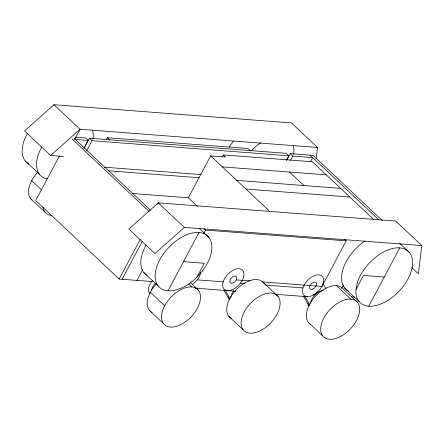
<?xml version="1.0" encoding="UTF-8"?>
<svg xmlns="http://www.w3.org/2000/svg" width="444" height="444" viewBox="0 0 444 444"><rect width="100%" height="100%" fill="white"/><g stroke="black" fill="none" stroke-linecap="round" stroke-linejoin="round"><path stroke-width="0.67" d="M316.167 158.469L317.499 147.458L291.425 122.927L53.952 104.723L24.564 130.936L50.638 155.467L63.459 156.454M421.8 245.588L184.327 227.384L154.939 253.596L128.865 229.065L158.253 202.853L395.726 221.057L421.8 245.588L418.387 273.793L411.871 267.66M307.226 296.709A13.203 7.681 -46.7 0 1 302.936 287.94L304.134 285.081A13.203 7.681 -46.7 0 1 317.649 274.83A13.203 7.681 -46.7 0 1 323.149 283.594C320.729 290.254 314.63 296.475 307.226 296.709L275.613 294.283M59.313 156.177L35.72 200.549L119.159 279.048L152.142 281.579M74.531 139.588L80.025 129.254L317.499 147.458M83.938 148.29L88.134 140.398L85.526 137.94L75.336 137.163M84.232 147.957L89.399 138.239L286.197 153.324L288.805 155.777L286.546 160.034M86.513 151.016L92.008 140.693L288.805 155.777M106.405 139.544L107.37 137.723L248.024 148.507L250.549 150.882M157.603 204.068L158.253 202.853L184.327 227.384M119.159 279.048L140.165 239.544M122.128 279.276L142.163 241.592M136.968 280.414L142.779 269.491M132.606 193.523L188.339 197.796L210.639 155.855L225.48 156.993L223.288 154.928L222.322 156.754M167.993 290.837L199.017 232.484M203.924 233.122L205.539 230.081L346.187 240.864L321.956 286.458L262.176 281.868M196.864 277.206L204.284 263.253L183.505 261.66M286.652 160.317L290.204 153.635L313.064 155.383L382.428 220.646M290.554 160.34L292.812 156.088L312.704 157.614L310.439 161.866M341.58 288.522L343.517 284.876M356.044 289.41L363.464 275.452L384.243 277.045M368.731 306.221L399.755 247.869M240.42 283.15L242.23 280.342A13.203 7.681 -46.7 0 0 234.832 269.453A13.203 7.681 -46.7 0 0 223.143 287.601A13.203 7.681 -46.7 0 0 240.42 283.15L245.227 283.516M50.638 155.467L80.025 129.254L53.952 104.723M75.23 139.405L88.134 140.398M223.288 154.928L312.343 161.76L373.815 219.591M222.372 166.894L326.268 174.858M104.407 167.183L201.049 174.592M236.713 180.386L340.609 188.35M108.181 170.774L199.001 177.733M245.932 189.055L349.828 197.025M236.291 279.887L249.794 280.919M197.303 279.842L223.215 281.829M265.151 285.042L302.936 287.94M351.387 296.853L354.812 297.119M195.338 288.134L235.753 291.231M310.095 155.156L378.815 219.813M399.661 243.384L409.551 252.692M290.204 153.635L292.812 156.088M289.532 172.039L303.874 185.537M344.672 239.438L346.187 240.864M210.639 155.855L269.625 211.35M344.594 287.912L358.935 301.404M357.592 302.475A24.209 14.08 -46.7 0 0 323.87 317.965A24.209 14.08 -46.7 0 0 339.122 337.218A24.209 14.08 -46.7 0 0 357.592 302.475L343.251 288.983A24.209 14.08 -46.7 0 0 315.562 296.115A24.209 14.08 -46.7 0 0 310.251 324.148M336.519 285.67L350.86 299.162M309.185 305.378L308.253 304.495L303.474 296.248M188.339 197.796L197.413 206.332M308.452 322.472L322.794 335.964M263.664 282.878L278.005 296.37A24.209 14.08 -46.7 0 1 259.529 331.113A24.209 14.08 -46.7 0 1 244.278 311.866A24.209 14.08 -46.7 0 1 278.005 296.37M107.37 137.723L109.901 140.099M204.024 228.654L205.539 230.081M199.417 228.46L208.813 237.301M89.399 138.239L92.008 140.693M74.359 138.589L150.427 210.151M72.167 139.089L149.073 211.444M229.581 299.262L228.649 298.385L223.87 290.132M228.865 316.372L243.207 329.864M190.498 282.828L198.413 290.271A24.209 14.08 -46.7 0 1 179.942 325.014A24.209 14.08 -46.7 0 1 164.685 305.766L150.344 292.274M188.711 284.166L191.68 286.957M25.214 160.9L39.555 174.392M143.856 272.522L158.197 286.014M31.707 180.653L41.597 189.954M30.63 198.646L44.972 212.143M149.273 310.267L163.614 323.759M322.888 283.583L325.957 288.883M315.9 293.512L316.134 293.911M304.917 296.531L309.69 304.778M225.313 290.415L230.086 298.662M164.685 305.766A24.209 14.08 -46.7 0 1 198.413 290.271M152.142 312.576A24.209 14.08 -46.7 0 1 156.532 283.755M231.735 318.675A24.209 14.08 -46.7 0 1 235.969 290.015A24.209 14.08 -46.7 0 1 264.363 283.91M348.773 291.264A35.209 20.48 -46.7 0 1 343.134 268.775A35.209 20.48 -46.7 0 1 365.196 240.881M146.847 275.213A35.209 20.48 -46.7 0 1 146.054 245.177M92.624 130.691A35.209 20.48 -46.7 0 1 93.001 138.922M47.347 178.943A35.209 20.48 -46.7 0 1 41.758 147.053M28.788 163.941A35.209 20.48 -46.7 0 1 27.417 133.561M31.929 199.955A24.209 14.08 -46.7 0 1 37.89 172.133M229.193 147.197A35.209 20.48 -46.7 0 1 233.55 141.092M293.362 146.082A35.209 20.48 -46.7 0 1 293.745 154.307M251.404 150.644A35.209 20.48 -46.7 0 1 260.894 142.752M51.709 215.457A24.209 14.08 -46.7 0 1 42.957 206.926M149.789 293.201A11.333 6.593 -46.7 0 1 152.73 280.436M151.459 290.237A11.333 6.593 -46.7 0 1 155.533 283.072M309.424 305.766A11.333 6.593 -46.7 0 1 307.792 303.363M310.495 303.213A11.333 6.593 -46.7 0 1 323.121 290.426M317.371 291.78A4.401 2.559 -46.7 0 1 313.187 294.866M200.766 272.122A13.203 7.681 -46.7 0 1 192.391 284.571M229.82 299.65A11.333 6.593 -46.7 0 1 228.061 296.614M230.891 297.103A11.333 6.593 -46.7 0 1 233.722 290.82M357.292 282.839L355.921 290.06A35.209 20.48 -46.7 0 0 394.799 295.271A35.209 20.48 -46.7 0 0 403.646 248.629A35.209 20.48 -46.7 0 0 357.292 282.839M202.425 270.968L196.315 277.822A35.209 20.48 -46.7 0 1 155.156 276.901A35.209 20.48 -46.7 0 1 194.661 232.612A35.209 20.48 -46.7 0 1 202.425 270.968M233.128 282.928A4.401 2.559 -46.7 0 0 236.486 276.612A4.401 2.559 -46.7 0 0 230.353 279.431A4.401 2.559 -46.7 0 0 233.128 282.928M312.848 289.038A4.401 2.559 -46.7 0 0 316.206 282.723A4.401 2.559 -46.7 0 0 310.073 285.536A4.401 2.559 -46.7 0 0 312.848 289.038"/></g></svg>
